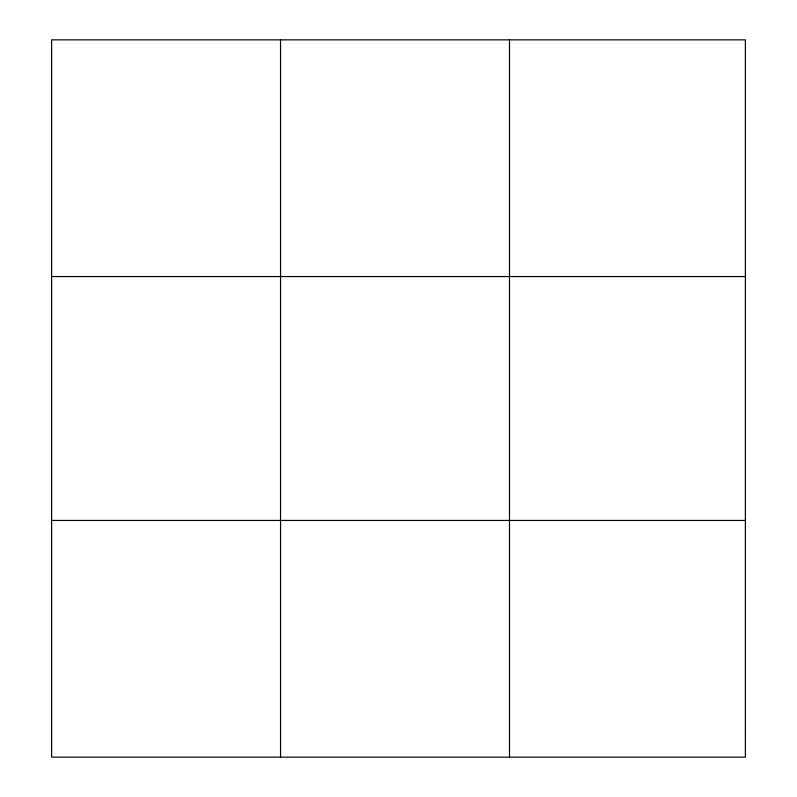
<?xml version="1.0" encoding="UTF-8"?>
<svg xmlns="http://www.w3.org/2000/svg" width="797" height="797" viewBox="0 0 797 797"><rect width="100%" height="100%" fill="white"/><g stroke="black" fill="none" stroke-linecap="round" stroke-linejoin="round"><path stroke-width="1.2" d="M280.554 39.85L280.554 757.15M509.502 39.85L509.502 757.15M51.616 276.559L745.384 276.559M51.616 520.441L745.384 520.441M745.384 733.479L745.384 757.15L51.616 757.15L51.616 39.85L745.384 39.85L745.384 733.479"/></g></svg>
